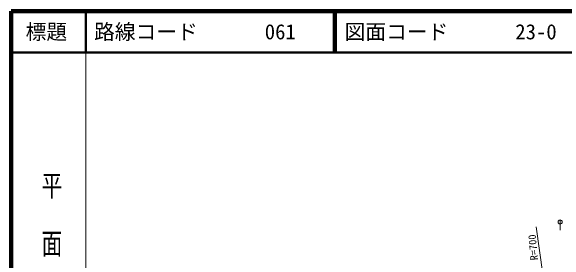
# Model space of a CAD drawing. Units: millimetres, scale not verified. Extents: x 40000 to 680000, y 20000 to 380000.
# Drawn here: x 40000 to 173486, y 319673 to 380000 of the extents above; entities that cross this region are included whole.
import ezdxf
from ezdxf.enums import TextEntityAlignment as Align

# ---------------------------------------------------------------- set-up
doc = ezdxf.new("R2010")
doc.units = ezdxf.units.MM
doc.header["$LTSCALE"] = 1000
for name, color, linetype, lineweight in [('M-BMK-SRVR', 3, 'Continuous', 13), ('M-STR-STRC', 7, 'Continuous', 13), ('M-TTL', 2, 'Continuous', 140), ('M-TTL-BAND', 7, 'Continuous', 13), ('M-TTL-LINE', 7, 'Continuous', 50)]:
    doc.layers.add(name, color=color, linetype=linetype, lineweight=lineweight)
doc.layers.add('M-TTL-TXT', color=7, linetype='Continuous')
doc.styles.add('@ＭＳ ゴシック', font='')
doc.styles.add('ＭＳ ゴシック', font='')
doc.styles.get('@ＭＳ ゴシック').set_extended_font_data('@MS Gothic')
doc.styles.get('ＭＳ ゴシック').set_extended_font_data('MS Gothic')

msp = doc.modelspace()

# ---------------------------------------------------------------- linework, layer by layer
at = {"layer": 'M-BMK-SRVR'}
msp.add_line((174108, 275138), (166551, 327908), dxfattribs=at)
at = {"layer": 'M-STR-STRC'}
msp.add_line((172332, 329596), (172332, 327096), dxfattribs=at)
msp.add_circle((172332, 329096), 500, dxfattribs=at)
at = {"layer": 'M-TTL'}
for p, q in [((40000, 380000), (40000, 20000)), ((680000, 380000), (40000, 380000))]:
    msp.add_line(p, q, dxfattribs=at)
at = {"layer": 'M-TTL-BAND'}
msp.add_line((58000, 370000), (58000, 20000), dxfattribs=at)
at = {"layer": 'M-TTL-LINE'}
for p, q in [((58000, 380000), (58000, 370000)), ((117750, 380000), (117750, 370000)), ((118250, 380000), (118250, 370000)), ((40000, 370000), (680000, 370000))]:
    msp.add_line(p, q, dxfattribs=at)

# ---------------------------------------------------------------- texts
at = {"layer": 'M-BMK-SRVR', "style": 'ＭＳ ゴシック'}
msp.add_text('R=700', height=1833, rotation=95.103, dxfattribs=at).set_placement((166085, 319835), align=Align.MIDDLE_LEFT)
at = {"layer": 'M-TTL-BAND', "style": '@ＭＳ ゴシック', "width": 1.4}
msp.add_text('平  面  図', height=3666, rotation=270, dxfattribs=at).set_placement((49777, 306475), align=Align.MIDDLE_RIGHT)
at = {"layer": 'M-TTL-TXT', "style": 'ＭＳ ゴシック'}
msp.add_text('標題', height=3666, dxfattribs=at).set_placement((48500, 375000), align=Align.MIDDLE_CENTER)
for s, p in [('路線コード', (60000, 375000)), ('061', (101142, 375000)), ('図面コード', (120380, 375000)), ('23-0', (161521, 375000))]:
    msp.add_text(s, height=3666, dxfattribs=at).set_placement(p, align=Align.MIDDLE_LEFT)

doc.saveas('drawing.dxf')
